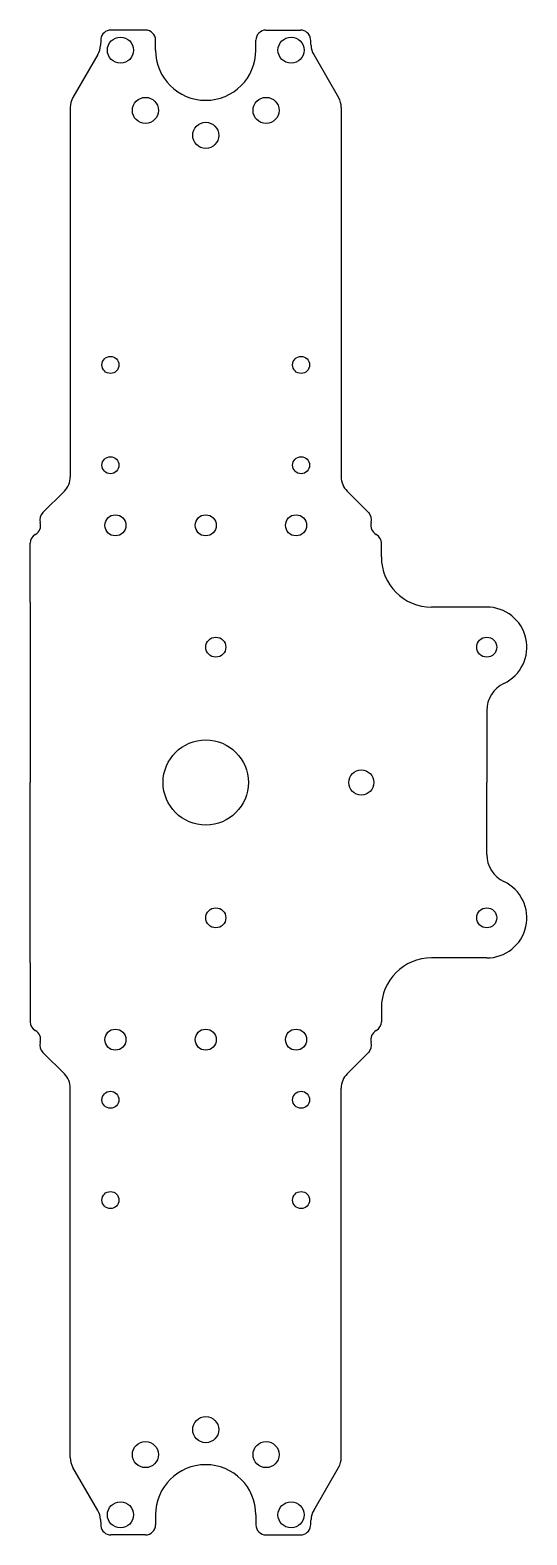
# Model space of a CAD drawing. Extents: x 0 to 50, y 0 to 150.
import ezdxf

# ---------------------------------------------------------------- set-up
doc = ezdxf.new("R2010")
doc.units = 0
doc.layers.add('Layer0', color=7, linetype='CONTINUOUS')

msp = doc.modelspace()

# ---------------------------------------------------------------- linework, layer by layer
at = {"layer": 'Layer0', "color": 8, "linetype": 'CONTINUOUS'}
for p, q in [((11.5, 150.1), (8.05, 150.1)), ((23.5, 150.1), (26.95, 150.1)), ((12.5, 148.1), (12.5, 149.1)), ((22.5, 148.1), (22.5, 149.1)), ((6.74, 147.66), (4.27, 143.37)), ((28.26, 147.66), (30.73, 143.37)), ((4, 142.37), (4, 105.53)), ((31, 142.37), (31, 105.53)), ((1.27, 101.97), (3.41, 104.11)), ((33.73, 101.97), (31.59, 104.11)), ((0, 93.05), (0, 98.91)), ((35, 97.55), (35, 98.91)), ((0, 93.05), (0, 75.05)), ((45.5, 92.55), (40, 92.55)), ((45.5, 82.23), (45.5, 75.05)), ((0, 57.05), (0, 75.05)), ((45.5, 67.87), (45.5, 75.05)), ((0, 57.05), (0, 51.19)), ((45.5, 57.55), (40, 57.55)), ((35, 52.55), (35, 51.19)), ((1.27, 48.13), (3.41, 45.99)), ((33.73, 48.13), (31.59, 45.99)), ((4, 7.73), (4, 44.57)), ((31, 7.73), (31, 44.57)), ((6.74, 2.44), (4.27, 6.73)), ((28.26, 2.44), (30.73, 6.73)), ((12.5, 2), (12.5, 1)), ((22.5, 2), (22.5, 1)), ((11.5, 0), (8.05, 0)), ((23.5, 0), (26.95, 0))]:
    msp.add_line(p, q, dxfattribs=at)
for centre, radius in [((9, 148.1), 1.3), ((26, 148.1), 1.3), ((11.49, 142.09), 1.3), ((23.51, 142.09), 1.3), ((17.5, 139.6), 1.3), ((8, 116.7), 0.85), ((27, 116.7), 0.85), ((8, 106.7), 0.85), ((27, 106.7), 0.85), ((8.5, 100.7), 1.05), ((17.5, 100.7), 1.05), ((26.5, 100.7), 1.05), ((18.5, 88.55), 1), ((45.5, 88.55), 1), ((17.5, 75.05), 4.25), ((33, 75.05), 1.25), ((18.5, 61.55), 1), ((45.5, 61.55), 1), ((8.5, 49.4), 1.05), ((17.5, 49.4), 1.05), ((26.5, 49.4), 1.05), ((8, 43.4), 0.85), ((27, 43.4), 0.85), ((8, 33.4), 0.85), ((27, 33.4), 0.85), ((17.5, 10.5), 1.3), ((11.49, 8.01), 1.3), ((23.51, 8.01), 1.3), ((9, 2), 1.3), ((26, 2), 1.3)]:
    msp.add_circle(centre, radius, dxfattribs=at)
for centre, radius, start, end in [((8.05, 149.1), 1, -270, -186.0423), ((11.5, 149.1), 1, -360, -270), ((23.5, 149.1), 1, -270, -180), ((26.95, 149.1), 1, -353.9577, -270), ((17.5, 148.1), 10.5, -186.0423, -182.556), ((17.5, 148.1), 10.5, 2.556, 6.0423), ((5.01, 148.66), 2, -30, -2.556), ((17.5, 148.1), 5, -180, 0), ((29.99, 148.66), 2, -177.444, -150), ((6, 142.37), 2, -210, -180), ((29, 142.37), 2, -360, -330), ((2, 105.53), 2, -45, 0), ((33, 105.53), 2, -180, -135), ((0, 100.7), 1.05, -60.8036, 15.8036), ((1.97, 101.26), 1, -225, -164.1964), ((33.03, 101.26), 1, -15.8036, 45), ((35, 100.7), 1.05, -195.8036, -119.1964), ((1, 98.91), 1, -240.8036, -180), ((34, 98.91), 1, -360, -299.1964), ((40, 97.55), 5, -180, -90), ((45.5, 88.55), 4, -64.6231, 90), ((48.5, 82.23), 3, -244.6231, -180), ((48.5, 67.87), 3, -180, -115.3769), ((45.5, 61.55), 4, -90, 64.6231), ((40, 52.55), 5, -270, -180), ((1, 51.19), 1, -180, -119.1964), ((34, 51.19), 1, -60.8036, 0), ((0, 49.4), 1.05, -15.8036, 60.8036), ((35, 49.4), 1.05, -240.8036, -164.1964), ((1.97, 48.84), 1, -195.8036, -135), ((33.03, 48.84), 1, -45, 15.8036), ((2, 44.57), 2, -360, -315), ((33, 44.57), 2, -225, -180), ((6, 7.73), 2, -180, -150), ((29, 7.73), 2, -30, 0), ((17.5, 2), 5, -360, -180), ((5.01, 1.44), 2, -357.444, -330), ((17.5, 2), 10.5, -177.444, -173.9577), ((17.5, 2), 10.5, -6.0423, -2.556), ((29.99, 1.44), 2, -210, -182.556), ((8.05, 1), 1, -173.9577, -90), ((11.5, 1), 1, -90, 0), ((23.5, 1), 1, -180, -90), ((26.95, 1), 1, -90, -6.0423)]:
    msp.add_arc(centre, radius, start, end, dxfattribs=at)

doc.saveas('drawing.dxf')
